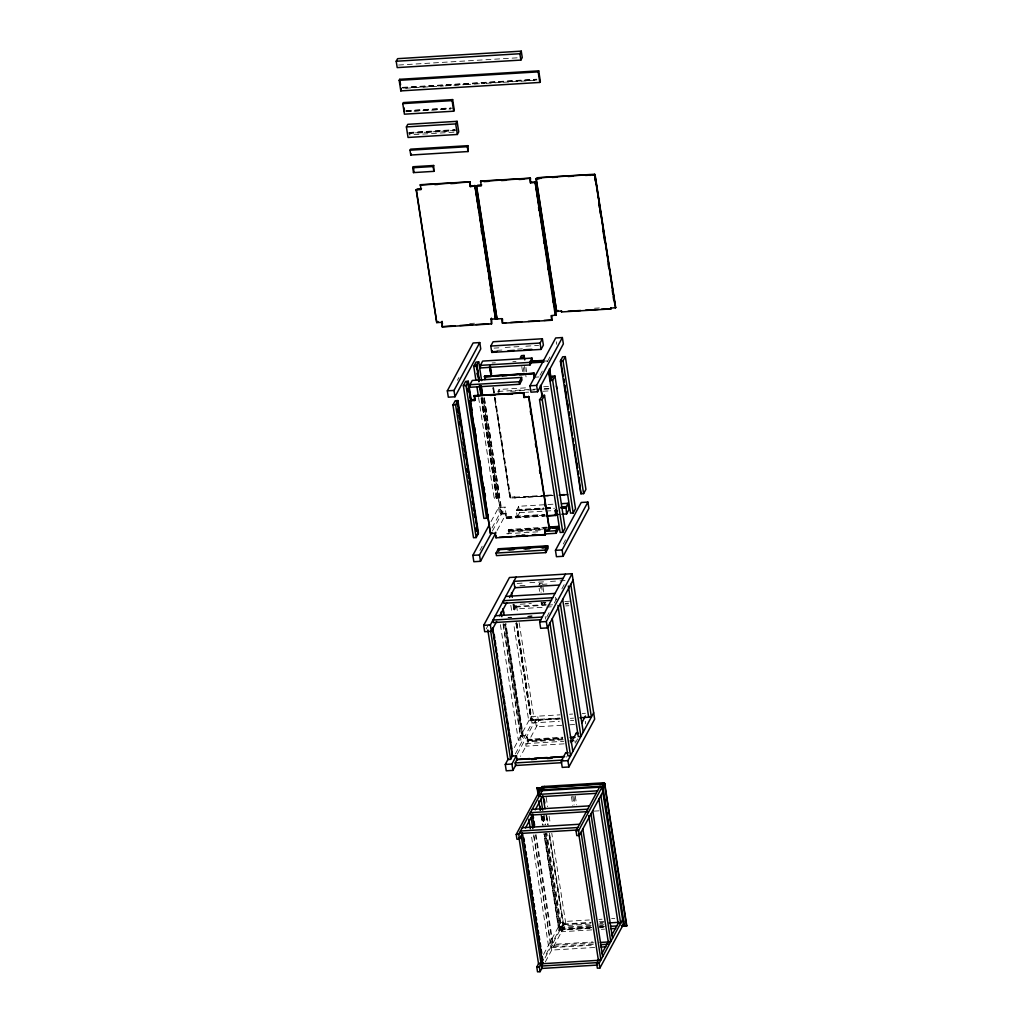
<?xml version="1.0" encoding="UTF-8"?>
<svg xmlns="http://www.w3.org/2000/svg" width="1023" height="1023" viewBox="0 0 1023 1023"><rect width="100%" height="100%" fill="white"/><g stroke="black" fill="none" stroke-linecap="round" stroke-linejoin="round"><path stroke-width="0.75" stroke-dasharray="5 3.75" d="M545.4 833.809L560.195 929.229L545.464 833.54M457.409 380.3L458.931 377.487M498.431 393.983L498.035 391.438L499.096 389.469L527.74 387.73M547.036 361.886L547.407 361.221M540.029 375.275L542.305 371.055M547.612 361.209L549.875 356.989M481.859 398.305L496.999 498.904L494.339 499.071L496.641 494.787L481.628 397.985M497.357 498.239L496.564 498.291L481.232 398.049M496.73 497.971L499.301 494.621L484.288 397.819M491.04 521.589L498.61 507.51L505.272 507.114L506.398 518.469L544.568 516.142M479.902 550.464L482.165 546.244M492.025 527.945L499.595 513.878L498.61 507.51M484.301 397.602L502.216 513.15L506.219 512.907L505.694 513.891L500.886 514.185L483.137 398.331M495.183 397.499L510.682 497.421L509.889 497.472L494.557 397.231M492.395 531.039L505.272 507.114M551.704 495.58L510.324 498.099L510.682 497.421M541.845 496.296L514.799 497.945L514.85 496.871L510.055 497.165M497.165 530.362L506.257 513.469L499.595 513.878M514.799 497.945L514.85 496.871M544.326 515.298L517.28 516.935L516.295 510.579L543.699 508.265M543.814 509.032L516.781 510.669L518.597 506.295L553.596 504.173M548.021 528.009L508.252 530.426L506.475 533.737L541.474 531.602M543.366 529.07L508.367 531.193L508.776 529.454L546.947 527.126M508.022 534.134L509.173 531.998L508.776 529.454M517.28 516.935L519.582 512.664L518.597 506.295M486.206 628.902L489.991 621.856M546.192 604.542L514.364 606.473L515.413 604.516L515.809 607.061L514.761 609.017L545.003 607.176M538.661 585.335L539.709 583.379L542.382 583.225L543.776 592.202M563.277 544.031L565.553 539.812M542.74 602.854L541.679 604.81L541.218 601.818M545.4 602.688L544.338 604.644L543.878 601.652M546.717 617.048L549.747 611.422M554.3 602.982L556.576 598.762M561.87 588.903L564.146 584.683M514.364 747.544L531.039 716.586L559.965 714.821M562.458 738.951L527.472 741.074L526.768 736.496L521.96 736.79L504.697 624.056M559.619 718.338L530.963 720.077L516.116 622.969M500.4 624.657L518.329 740.204L520.988 740.038L522.766 736.739L505.324 624.311M522.126 736.483L523.29 735.754L505.861 623.339M515.349 753.913L532.024 722.954L516.513 622.905M517.242 754.181L537.702 716.177L538.686 722.545L520.502 756.317M535.924 719.476L535.873 720.55L535.758 719.796M564.146 743.836L525.975 746.163L525.579 743.619L527.356 740.32L562.343 738.184M527.472 741.074L527.881 739.335L562.867 737.212M566.537 757.11L566.243 756.649M575.859 742.097L577.586 738.887M543.52 954.485L560.77 922.465L563.302 922.311L544.556 957.119M544.568 834.512L559.159 930.239L590.527 928.321M545.029 957.924L563.289 923.999L549.249 833.425M594.67 947.477L551.691 950.086L551.32 947.669L553.098 944.37L592.892 941.953M591.818 929.894L561.576 931.736L561.205 929.319L565.45 921.429L589.325 919.971M545.31 961.952L565.821 923.846L551.781 833.272M560.284 929.063L559.159 930.239L544.134 833.31M398.586 65.037L517.497 57.8M402.576 87.351L536.819 79.193M402.41 87.658L536.653 79.5M402.691 88.119L536.934 79.947M405.683 88.234L421.476 87.275M423.062 87.172L443.586 85.932M445.171 85.83L464.122 84.679M465.695 84.589L484.646 83.426M486.232 83.336L536.768 80.267M406.195 110.637L450.721 107.927M406.029 110.944L453.739 108.042M406.31 111.405L450.849 108.694M406.144 111.712L412.512 111.328M414.098 111.226L450.683 109.001M409.047 132.478L455.171 129.665M408.88 132.785L455.005 129.985M455.286 130.433L409.162 133.246L409.417 134.895L455.542 132.095M408.995 133.553L455.12 130.739M594.555 308.23L599.337 307.936M469.71 323.524L474.48 323.23M494.071 348.127L498.84 347.833M505.209 347.449L519.518 346.58M525.873 346.196L538.597 345.416M496.948 350.377L503.303 349.981M517.625 349.112L522.395 348.83M492.127 362.973L495.311 362.781M512.804 361.707L515.988 361.515M543.571 361.157L547.164 360.927M534.939 377.193L538.929 376.95M543.661 386.758L548.43 386.477M498.035 391.438L536.244 389.111M544.198 388.625L548.967 388.331M510.63 391.336L528.137 390.274M529.735 390.172L536.09 389.789M544.057 389.303L548.827 389.021M525.49 392.333L528.674 392.141M542.996 391.272L549.364 390.876M496.641 494.787L499.301 494.621M514.684 497.178L544.901 495.349M546.499 495.247L552.855 494.863M514.965 497.638L542.011 495.989M543.597 495.899L553.136 495.311M543.43 496.206L552.97 495.631M516.82 509.595L543.865 507.958M545.451 507.856L553.405 507.37M545.285 508.162L553.238 507.677M516.947 510.362L543.98 508.712M545.566 508.623L553.52 508.137M516.295 510.579L543.341 508.93M544.927 508.84L554.466 508.252M545.4 508.93L553.353 508.444M519.582 512.664L552.983 510.63M506.807 516.73L544.978 514.403M506.449 517.395L544.62 515.081M506.564 518.162L544.735 515.835M508.418 530.119L546.589 527.804M508.533 530.886L543.533 528.763M509.173 531.998L542.574 529.965M521.845 534.518L525.029 534.326M517.114 583.455L523.482 583.072M529.837 582.688L544.159 581.818M550.515 581.422L558.468 580.949M560.054 580.847L566.422 580.463M519.991 585.706L526.359 585.322M542.254 584.35L547.036 584.056M520.196 604.222L531.333 603.544M540.886 602.969L547.254 602.573M564.76 601.511L569.53 601.217M565.297 603.378L568.481 603.186M515.809 607.061L546.052 605.22M547.65 605.117L554.006 604.734M565.156 604.056L568.34 603.864M546.589 607.087L551.371 606.792M565.693 605.923L568.878 605.731M507.945 617.444L511.129 617.253M528.622 616.191L531.807 615.999M508.431 617.534L511.602 617.342M527.51 616.383L532.28 616.089M569.517 714.246L572.688 714.054M582.24 713.479L585.412 713.274M531.129 719.77L559.786 718.031M536.039 720.243L559.901 718.798M560.847 718.913L528.738 720.87L513.725 624.056M570.386 718.338L573.571 718.146M532.024 722.954L559.364 721.292M570.502 720.614L573.673 720.422M561.832 725.281L536.384 726.829L535.4 720.461M569.785 724.795L574.555 724.501M527.523 740L562.509 737.877M527.638 740.767L562.624 738.644M563.264 739.757L528.277 741.88L527.293 735.511L520.63 735.921L503.188 623.493M525.579 743.619L563.75 741.291M594.248 811.111L599.03 810.83M598.877 919.396L602.061 919.204M611.613 918.616L614.797 918.424M563.289 923.999L591.294 922.298M599.248 921.813L604.03 921.518M563.673 924.728L590.731 923.078M600.284 922.503L603.468 922.311M590.207 924.063L563.149 925.713L548.942 834.154M599.759 923.488L602.943 923.283M560.821 926.902L558.289 927.055L543.865 833.988M591.141 925.495L561.512 927.298L546.985 833.592M599.069 925.022L603.839 924.728M590.616 926.48L560.988 928.283L546.218 833.016M599.964 925.905L603.084 925.725M560.195 929.229L591.524 927.324M599.363 926.851L604.222 926.365M561.205 929.319L591.447 927.477M599.401 926.991L604.171 926.71M559.364 929.869L590.719 927.963M600.13 927.388L603.263 927.196M599.938 927.759L603.071 927.567M601.371 929.319L604.555 929.127M552.714 941.953L550.195 942.106L533.558 834.858M593.954 942.835L552.573 945.354L535.425 834.858M593.263 944.37L553.469 946.787L536.09 834.704M551.32 947.669L594.299 945.06M556.307 341.772L556.704 344.316M585.297 721.279L585.693 723.824M525.937 367.436L526.64 371.924M524.415 366.4L526.052 376.886M523.277 367.602L523.968 372.091M521.756 366.566L522.689 372.551M555.617 597.253L556.013 599.798M574.888 740.614L575.271 743.158M575.258 795.971L576.64 804.858M541.32 585.182L542.484 592.662M573.98 796.444L575.131 803.861M545.208 616.588L545.604 619.132M539.709 583.379L541.103 592.368M572.727 796.124L574.108 805.011M539.121 588.34L539.594 591.332M571.448 796.597L572.816 805.497M499.096 389.469L499.493 392.014M516.653 509.902L516.781 510.669M493.738 388.126L494.94 395.927M493.137 387.231L493.853 391.924M494.825 398.164L510.324 498.099M493.099 387.858L494.314 395.671M492.933 388.177L494.147 395.978M494.39 397.538L509.889 497.472M505.694 513.891L506.398 518.469M508.252 530.426L508.367 531.193M516.513 605.565L517.485 611.805M519.173 622.738L533.699 716.42L531.922 719.719L516.909 622.917M546.205 797.352L547.663 806.712M549.108 816.085L550.323 823.899M483.943 398.279L501.858 513.827M482.728 397.077L500.886 514.185M482.025 397.998L497.523 497.932M514.006 604.184L515.221 611.984M546.666 815.05L548.251 825.28M549.479 833.17L564.044 927.145M513.84 604.491L515.055 612.291M516.743 623.224L531.397 720.704L516.142 622.329M513.597 604.158L514.812 611.971M546.576 816.239L547.791 824.052M481.258 397.41L496.999 498.904M513.482 605.156L514.684 612.969M513.201 604.222L514.416 612.035M546.013 815.216L547.471 824.679M481.066 398.356L496.564 498.291M513.034 604.542L514.249 612.342M515.95 623.276L530.963 720.077M544.134 815.216L545.604 824.679M543.545 815.843L545.003 825.203M478.598 397.576L494.339 499.071M510.809 605.322L512.024 613.122M542.804 816.328L544.019 824.154M542.727 816.61L543.942 824.423M541.653 815.74L543.111 825.126M541.461 816.111L542.919 825.484M540.924 815.062L542.395 824.525M505.49 624.004L522.932 736.432M504.531 624.362L521.96 736.79M503.073 624.49L520.988 740.038M533.814 834.845L550.949 945.252L548.418 945.405L531.282 834.998"/><path stroke-width="1.5" d="M539.083 793.145L537.829 788.567A2.877 1.202 40 0 0 537.101 787.966L604.721 783.503L626.792 925.777L621.882 926.416M621.293 925.508L625.833 925.572A2.877 1.202 40 0 1 626.587 926.135L604.337 782.774L541.973 786.572L540.796 788.771M624.426 925.316L602.828 786.112L604.721 783.503M396.208 61.252L397.602 58.669L521.257 51.15L522.254 57.518L520.86 60.088L397.205 67.608L396.208 61.252L519.876 53.733L521.257 51.15M399.175 80.331L399.724 79.308L538.712 70.856L540.349 81.418L539.799 82.441L400.811 90.894L399.175 80.331L538.162 71.879L538.712 70.856M400.811 90.894L401.106 88.208M402.781 103.617L403.343 102.594L452.639 99.589L454.289 110.152L453.726 111.187L404.417 114.18L402.781 103.617L452.089 100.625L452.639 99.589M406.4 126.916L407.781 124.333L457.089 121.328L458.726 131.89L457.345 134.473L408.036 137.466L406.4 126.916L455.695 123.911L457.089 121.328M410.006 150.202L410.568 149.166L467.869 145.675L468.061 151.545L410.76 155.036L410.006 150.202L467.306 146.711L467.869 145.675M410.76 155.036L411.31 154M412.729 167.759L413.292 166.723L433.675 165.483L433.867 171.353L413.484 172.593L412.729 167.759L433.125 166.519L433.675 165.483M413.484 172.593L414.034 171.557M442.473 323.895L442.077 321.35L441.552 322.335L436.757 322.616L416.169 189.894L417.499 188.871L421.489 188.628M416.169 189.894L420.964 189.613L420.415 184.715L470.209 181.813L470.273 186.608L475.235 186.007L470.797 185.623M420.901 184.805L420.543 185.483L420.415 184.715M470.273 186.608L469.557 182.03L470.209 181.813M551.806 315.966L551.793 320.25L502.485 323.242L501.781 318.664L496.986 318.959L476.398 186.237L477.728 185.214L481.718 184.958M476.398 186.237L481.194 185.943L480.657 181.058L530.438 178.143L530.502 182.951L535.464 182.35L531.027 181.966M481.13 181.148L480.772 181.813L480.657 181.058M436.757 322.616L416.335 189.587M438.074 321.593L436.923 322.309M491.564 323.907L491.385 318.358L491.564 323.907L442.256 326.912L442.307 325.838M530.502 182.951L529.786 178.36L530.438 178.143M610.846 308.946L610.884 307.885L610.846 308.946L561.537 311.951L561.589 310.877L556.627 311.478L536.039 178.756L537.369 177.733L594.657 174.242L598.532 199.229M540.835 178.462C541.883 176.442 538.379 180.355 536.039 178.756M447.332 390.824L473.099 342.974L479.761 342.577L480.746 348.933L454.979 396.783L448.317 397.193L447.332 390.824L453.995 390.428L479.761 342.577M490.848 319.329L495.823 318.728L475.235 186.007M496.986 318.959L476.565 185.93M477.958 534.275L476.181 537.574L473.508 537.74L452.933 405.018L455.235 400.735L457.895 400.581L478.483 533.303L477.153 534.326L477.958 534.275L457.371 401.553L456.565 401.604L457.051 404.724M488.367 514.94L486.59 518.239L483.917 518.405L463.342 385.684L465.644 381.4L468.304 381.234L471.219 399.98M475.925 380.403L473.751 366.349L476.053 362.065L478.726 361.899L481.628 380.646M456.565 401.604L457.895 400.581M478.726 361.899L475.976 365.556L476.782 365.518L478.956 379.571M476.181 537.574L455.593 404.852L457.371 401.553M486.59 518.239L466.002 385.518L467.78 382.218L466.987 382.27L468.304 381.234M478.841 381.796L476.782 365.518M502.485 323.242L502.51 318.959M469.953 384.712L472.255 380.428L521.564 377.436L521.96 379.981L519.658 384.264L470.35 387.257L469.953 384.712L519.262 381.72L521.564 377.436M480.362 365.377L482.677 361.093L531.973 358.101L532.369 360.646L530.067 364.93L480.759 367.922L480.362 365.377L529.671 362.385L531.973 358.101M490.784 346.043L493.086 341.759L542.382 338.766L543.379 345.122L541.065 349.406L491.769 352.411L490.784 346.043L540.08 343.05L542.382 338.766M491.769 352.411L492.178 350.659L492.293 351.426M590.143 175.47C588.225 173.974 596.78 176.097 594.299 174.907L594.657 174.242M495.81 532.241L495.273 533.226L490.477 533.52L469.889 400.799L471.219 399.763L475.222 399.52L474.634 395.709L474.263 396.374L479.033 396.08M469.889 400.799L474.698 400.505L474.148 395.607L523.929 392.704L523.993 397.499L528.955 396.898L524.53 396.528M484.864 379.635L484.557 376.272L533.865 373.28L533.98 374.034L534.338 373.369L485.043 376.374L484.685 377.039L484.557 376.272M474.698 400.505L475.222 399.52M524.083 355.454L523.022 357.411L520.362 357.577L521.423 355.62L524.083 355.454L524.773 359.943M556.627 311.478L536.205 178.45M557.944 310.455L556.793 311.171M551.793 320.25L551.09 315.672L556.052 315.071L535.464 182.35M523.993 397.499L523.29 392.922L523.929 392.704M534.338 373.369L534.402 378.165L533.865 373.28M530.681 362.232L543.405 361.464L543.456 360.39L530.732 361.157M529.952 385.799L555.706 337.948L562.369 337.552L563.366 343.907L537.599 391.758L530.937 392.167L529.952 385.799L536.615 385.402L562.369 337.552M543.405 361.464L543.456 360.39M539.543 399.75L542.292 396.093L541.487 396.144L541.845 395.466L544.517 395.313L565.092 528.034L562.791 532.305L560.131 532.471L539.543 399.75L542.203 399.584L544.517 395.313M560.361 361.081L561.691 360.045L560.898 360.096L562.676 356.797L565.335 356.631L585.923 489.365L583.621 493.636L580.949 493.802L560.361 361.081L563.034 360.914L565.335 356.631M552.625 380.249L554.926 375.978L552.254 376.132L551.896 376.809L552.701 376.758L549.952 380.415L552.625 380.249L573.2 512.971L570.54 513.137L548.494 371.259M495.656 533.175L480.503 561.32L473.841 561.729L472.843 555.361L489.518 524.403M490.477 533.52L470.299 402.052M480.503 561.32L479.506 554.952L491.807 532.484M610.718 308.192L615.693 307.591L595.105 174.869M496.398 536.065L495.989 537.804L545.297 534.812L545.106 529.249L545.297 534.812M497.843 549.773L497.958 550.527L498.367 548.788L547.676 545.783L548.072 548.328L545.771 552.612L496.462 555.617L496.065 553.072L497.843 549.773L547.152 546.768L547.267 547.535L542.497 547.817M496.654 621.46L491.347 631.306L484.685 631.715L483.7 625.347L509.467 577.496L572.1 573.698L594.657 719.143L568.89 766.994L562.228 767.391L561.243 761.035L565.783 752.583M491.347 631.306L490.362 624.951L516.129 577.1M555.706 515.477L555.515 509.914L555.706 515.477L546.167 516.052M499.684 615.833L506.705 602.79M509.544 597.534L515.17 587.074M549.108 529.006L548.75 529.671L549.543 529.62L528.955 396.898M544.581 530.221L549.543 529.62M561.819 514.237L566.589 513.942L565.962 506.909L561.192 507.203M561.307 507.958L566.077 507.677L567.906 503.303L561.537 503.687M545.771 552.612L545.374 550.067L547.152 546.768M547.267 547.535L547.676 545.783M545.042 533.955L556.18 533.277L555.783 530.732L557.561 527.433L549.607 527.919M554.492 528.392L557.676 528.2L558.085 526.449L548.545 527.037M556.18 533.277L558.481 528.993L558.085 526.449M566.589 513.942L568.89 509.659L567.906 503.303M580.949 493.802L578.89 477.511M573.2 512.971L575.514 508.7L554.926 375.978M555.463 550.336L581.23 502.485L587.893 502.088L588.877 508.444L563.11 556.295L556.448 556.704L555.463 550.336L562.126 549.939L587.893 502.088M573.085 580.054L547.318 627.905L540.656 628.314L539.671 621.946L565.438 574.095M547.318 627.905L546.333 621.536L572.1 573.698M515.95 764.769L512.919 770.396L506.257 770.805L505.272 764.437L508.303 758.81M487.818 629.938L507.907 759.539L510.579 759.373L512.357 756.074L492.498 628.032M512.919 770.396L511.935 764.028L516.487 755.588M561.691 762.685L515.566 765.498L515.17 762.953L516.947 759.654L564.658 756.751M517.229 760.102L516.346 755.831L511.551 756.125M522.497 833.528L519.492 839.103L516.96 839.256L516.219 834.423L540.195 789.871M519.492 839.103L518.751 834.269L542.727 789.718M543.328 788.618L544.505 786.418M571.09 742.736L576.601 732.519M581.703 723.031L585.488 715.998M525.49 827.965L532.318 815.293M535.234 809.871L542.74 795.945M589.056 716.548L588.698 717.225L568.353 586.064M568.89 766.994L567.906 760.626L593.672 712.775M603.314 790.907L579.325 835.459L576.793 835.612L576.051 830.778L600.028 786.227M579.325 835.459L578.583 830.625L602.56 786.073L603.122 789.705M542.305 967.515L540.054 971.697L537.523 971.85L536.781 967.016L539.031 962.835M540.054 971.697L539.313 966.863L543.06 959.894M597.522 965.06L541.806 968.449L541.436 966.032L543.213 962.733M623.877 923.513L599.887 968.052L597.355 968.206L596.614 963.372L598.864 959.203M601.856 953.628L608.608 941.096M611.601 935.534L618.352 923.002M599.887 968.052L599.146 963.218L623.135 918.667L623.634 921.94M538.597 790.012L602.828 786.112M420.248 185.022L469.557 182.03M480.49 181.365L529.786 178.36M540.719 177.695L590.015 174.703M434.852 184.613L438.036 184.421M450.759 183.641L455.529 183.347M483.956 181.621L488.725 181.34M501.449 180.559L506.219 180.265M518.942 179.498L523.712 179.204M552.139 177.478L556.908 177.184M568.034 176.506L572.803 176.225M585.54 175.445L590.309 175.15M614.887 307.642L615.693 307.591M568.059 311.248L580.783 310.481M585.565 310.186L598.289 309.419M601.46 309.227L611.012 308.639M495.017 318.78L495.823 318.728M497.152 318.652L497.945 318.601M556.052 315.071L555.246 315.122L535.029 181.723M442.422 326.606L455.145 325.826M459.915 325.531L472.639 324.764M475.823 324.572L488.546 323.792M502.651 322.936L505.835 322.744M510.605 322.45L521.743 321.772M528.098 321.388L539.236 320.711M544.006 320.429L551.96 319.943M492.127 351.733L496.897 351.439M508.035 350.774L514.39 350.377M523.929 349.802L531.883 349.316M532.152 361.375L543.29 360.697M473.751 366.349L476.411 366.183M531.129 362.858L543.852 362.078M484.391 376.579L533.699 373.587M486.27 376.937L491.04 376.656M502.178 375.978L506.948 375.684M519.671 374.917L524.441 374.623M463.342 385.684L466.002 385.518M473.981 395.927L523.29 392.922M490.17 395.402L494.94 395.121M507.664 394.341L512.433 394.06M452.933 405.018L455.593 404.852M559.504 494.927L564.274 494.633L559.338 495.234M559.671 495.094L567.624 494.608M561.358 506.884L566.128 506.602M561.474 507.651L566.243 507.357M560.834 507.868L565.604 507.574M554.99 510.886L557.394 510.746M555.451 514.62L558.635 514.428M546.333 515.745L555.873 515.157M548.187 527.702L557.727 527.126M553.072 528.175L557.842 527.881M490.644 533.2L491.449 533.162M544.645 531.41L555.783 530.732M516.41 535.694L519.594 535.502M532.318 534.735L535.502 534.53M499.339 537.305L512.063 536.525M516.832 536.244L527.958 535.566M532.74 535.272L545.464 534.492M498.009 549.453L547.318 546.461M507.677 549.645L514.032 549.249M523.571 548.673L529.94 548.29M541.065 547.612L547.433 547.228M509.096 549.85L513.866 549.568M525.004 548.891L529.773 548.597M496.065 553.072L545.374 550.067M472.843 555.361L479.506 554.952M563.136 578.379L513.827 581.371L514.812 587.739L559.351 585.028M505.72 596.435L555.029 593.43M552.714 597.713L503.418 600.706L503.815 603.263L551.525 600.36M495.311 615.769L544.607 612.764M542.305 617.048L493.009 620.053L493.393 622.598L541.116 619.695M483.7 625.347L490.362 624.951M539.671 621.946L546.333 621.536M579.926 717.75L591.371 717.059L570.783 584.338M576.064 733.504L578.468 733.35M570.463 737.391L573.647 737.199M570.297 737.698L575.067 737.417M570.105 740.908L573.289 740.716M511.717 755.818L512.523 755.767L492.907 629.286M565.655 752.838L568.059 752.685M517.114 759.347L529.837 758.567M534.607 758.273L547.331 757.506M550.515 757.314L563.238 756.534M531.372 759.539L536.142 759.258M547.279 758.58L552.049 758.286M515.17 762.953L562.88 760.051M505.272 764.437L511.935 764.028M561.243 761.035L567.906 760.626M604.529 783.861L537.101 787.966L538.315 795.779M539.671 790.843L602.036 787.058L623.352 924.485M597.56 790.817L540.259 794.308L540.643 796.725L596.345 793.337M532.152 809.359L589.453 805.881M587.675 809.18L530.374 812.658L530.758 815.075L588.059 811.597M522.267 827.722L579.568 824.231M577.79 827.53L520.49 831.021L520.873 833.438L578.174 829.947M516.219 834.423L518.751 834.269M576.051 830.778L578.583 830.625M609.299 922.899L618.851 922.324M610.539 926.314L616.907 925.93M622.086 926.058L626.792 925.777M610.923 928.731L615.693 928.449M600.322 942.452L609.861 941.863M600.654 944.677L608.621 944.191M601.038 947.093L605.808 946.799M598.391 960.316L542.689 963.704L522.369 832.696M541.436 966.032L598.736 962.541M536.781 967.016L539.313 966.863M596.614 963.372L599.146 963.218M594.938 175.176L615.514 307.897M599.018 202.349L607.739 258.563M608.225 261.683L615.002 305.404M594.785 178.04L595.271 181.161M598.903 204.574L599.388 207.707M599.874 210.828L600.36 213.948M603.02 231.121L603.506 234.241M603.992 237.374L604.478 240.495M608.11 263.921L608.595 267.041M612.227 290.455L612.713 293.588M613.186 296.708L613.672 299.829M538.162 71.879L539.799 82.441M561.422 311.184L561.537 311.951M519.876 53.733L520.86 60.088M535.298 182.657L555.885 315.378M563.034 360.914L583.621 493.636M538.533 207.375L539.019 210.495M543.622 240.162L544.108 243.295M547.74 266.709L548.226 269.829M552.829 299.496L553.315 302.629M563.801 378.83L564.287 381.963M564.773 385.083L565.259 388.203M565.732 391.323L566.218 394.456M567.675 403.816L568.161 406.937M568.89 411.63L569.363 414.75M569.849 417.87L570.335 420.99M573.008 438.176L573.481 441.297M573.967 444.417L574.453 447.537M576.882 463.15L577.599 467.843M578.085 470.964L578.57 474.084M579.056 477.204L579.542 480.324M560.732 360.403L563.149 376.016M563.635 379.149L564.121 382.27M564.606 385.39L568.238 408.816M568.724 411.937L569.197 415.057M569.683 418.177L572.356 435.363M572.842 438.483L573.315 441.604M573.801 444.724L577.432 468.15M577.918 471.271L578.404 474.391M556.397 385.991L556.793 388.535M549.581 368.664L551.269 379.597M549.415 368.983L550.86 378.344M548.852 370.582L550.553 381.515M559.261 437.729L559.747 440.849M565.962 506.909L566.077 507.677M540.08 343.05L541.065 349.406M540.579 385.377L542.28 396.297M604.542 798.797L605.028 801.955M605.718 806.38L606.204 809.5M606.677 812.62L607.227 816.149M607.713 819.308L608.212 822.454M608.698 825.612L609.184 828.771M609.67 831.916L610.322 836.047M610.795 839.18L611.281 842.3M611.767 845.42L612.368 849.269M612.854 852.428L613.34 855.586M613.838 858.732L614.324 861.89M614.913 865.727L615.398 868.847M615.795 871.353L616.37 875.1M617.994 885.547L618.48 888.706M618.966 891.864L619.516 895.394M619.951 898.168L620.488 901.647M620.923 904.473L621.46 907.887M540.413 385.684L542.113 396.617M542.203 399.584L562.791 532.305M600.846 795.498L620.654 923.258L618.122 923.411L598.8 798.81M536.615 385.402L537.599 391.758M562.126 549.939L563.11 556.295M557.561 527.433L557.676 528.2M529.671 362.385L530.067 364.93M562.676 599.388L583.263 732.11M528.52 396.285L549.377 529.94M592.739 810.561L612.547 938.321M560.374 603.672L580.949 736.394L578.289 736.56L557.944 605.399M530.336 411.003L530.822 414.123M535.425 443.79L535.911 446.923M539.543 470.337L540.029 473.457M544.632 503.124L545.118 506.257M590.962 813.86L610.769 941.62L608.237 941.774L588.673 815.587M519.262 381.72L519.658 384.264M552.267 618.723L572.842 751.445M582.854 828.911L602.662 956.671M549.952 623.007L570.54 755.728L567.88 755.895L547.778 626.293M581.077 832.211L600.897 959.97L598.365 960.124L578.788 833.95M475.068 186.314L495.656 319.035M474.787 185.38L478.905 211.927M479.391 215.047L488.112 271.261M488.598 274.394L495.375 318.115M481.219 229.779L481.692 232.899M490.413 289.113L490.899 292.233M467.306 146.711L468.061 151.545M452.089 100.625L453.726 111.187M455.695 123.911L457.345 134.473M490.349 366.26L491.551 374.073M489.979 366.937L491.436 376.298M489.71 366.004L491.168 375.377M489.544 366.311L491.002 375.684M485.043 376.374L485.439 378.919M481.206 385.837L482.408 393.638M481.027 386.144L482.485 395.505M476.948 365.198L479.365 380.825M480.094 385.505L481.539 394.865M544.185 799.091L544.824 803.183M479.928 385.812L481.373 395.185M479.57 386.477L481.015 395.85M511.538 592.662L512.267 597.355M476.143 365.249L476.628 368.37M477.357 373.063L477.843 376.183M479.288 385.556L479.774 388.676M543.072 796.265L545.029 808.899M477.191 373.369L477.677 376.49M541.014 799.142L542.727 810.178M476.897 386.643L478.355 396.016M537.292 787.608L538.507 795.421M540.208 806.367L540.694 809.487M540.016 806.725L540.489 809.858M538.725 800.868L540.195 810.331M498.367 548.788L498.764 551.333M474.148 395.607L474.263 396.374M495.273 533.226L495.989 537.804M467.946 381.911L470.849 400.645M503.316 609.951L503.802 613.071M467.78 382.218L471.168 404.085M471.654 407.205L472.14 410.325M474.8 427.499L475.286 430.619M475.772 433.752L476.258 436.872M479.889 460.286L480.375 463.419M480.861 466.539L481.347 469.659M484.007 486.833L484.493 489.953M484.979 493.086L485.465 496.206M502.907 608.698L503.879 614.951M468.112 388.203L468.598 391.323M467.946 388.51L468.432 391.643M433.125 166.519L433.867 171.353M532.906 814.193L533.507 818.093M533.993 821.252L534.62 825.241M501.129 611.997L501.858 616.69M532.254 814.334L534.211 826.968M531.129 817.492L532.842 828.54M528.84 819.231L530.31 828.694M494.237 634.861L494.723 637.994M495.209 641.114L495.682 644.234M496.168 647.354L496.654 650.475M497.14 653.607L497.626 656.728M499.326 667.661L499.799 670.781M500.285 673.901L500.771 677.021M501.257 680.142L501.743 683.274M502.229 686.395L502.715 689.515M503.431 694.195L503.917 697.328M504.403 700.448L504.889 703.568M505.375 706.688L505.861 709.809M506.347 712.941L506.833 716.062M507.549 720.742L508.035 723.862M508.521 726.995L509.006 730.115M509.492 733.235L509.978 736.355M510.464 739.476L510.95 742.608M511.423 745.729L511.909 748.849M457.537 401.246L478.125 533.968M456.731 401.297L457.217 404.417M457.946 409.098L458.432 412.231M458.918 415.351L459.404 418.471M459.89 421.591L460.376 424.711M463.035 441.898L463.521 445.018M464.007 448.138L464.48 451.258M464.966 454.378L465.452 457.511M467.153 468.432L467.639 471.565M468.125 474.685L468.598 477.805M469.084 480.925L469.57 484.045M472.23 501.232L472.716 504.352M473.201 507.472L473.687 510.592M474.173 513.712L474.659 516.845M476.347 527.766L476.833 530.899M457.78 409.417L458.266 412.538M459.723 421.898L460.197 425.031M466.987 468.751L467.473 471.872M476.181 528.085L476.667 531.206M523.866 838.029L524.364 841.187M524.85 844.346L525.336 847.504M525.963 851.481L526.449 854.64M526.935 857.785L527.42 860.944M527.791 863.284L528.405 867.248M528.891 870.407L529.505 874.333M529.876 876.711L530.477 880.65M530.975 883.808L531.461 886.967M531.947 890.112L532.561 894.064M533.047 897.222L533.546 900.381M534.032 903.526L534.518 906.685M535.131 910.636L535.617 913.795M536.116 916.953L536.602 920.112M537.088 923.27L537.702 927.183M538.188 930.342L538.673 933.5M539.044 935.892L539.658 939.805M540.144 942.963L540.758 946.94M541.129 949.267L541.742 953.257M542.228 956.415L542.727 959.574M453.995 390.428L454.979 396.783M490.72 631.332L510.579 759.373M441.552 322.335L442.256 326.912M521.244 835.855L541.065 963.615L538.533 963.768L518.955 837.581M399.724 79.308L400.568 84.73M404.187 108.016L404.558 111.814M413.292 166.723L413.855 170.355"/></g></svg>
